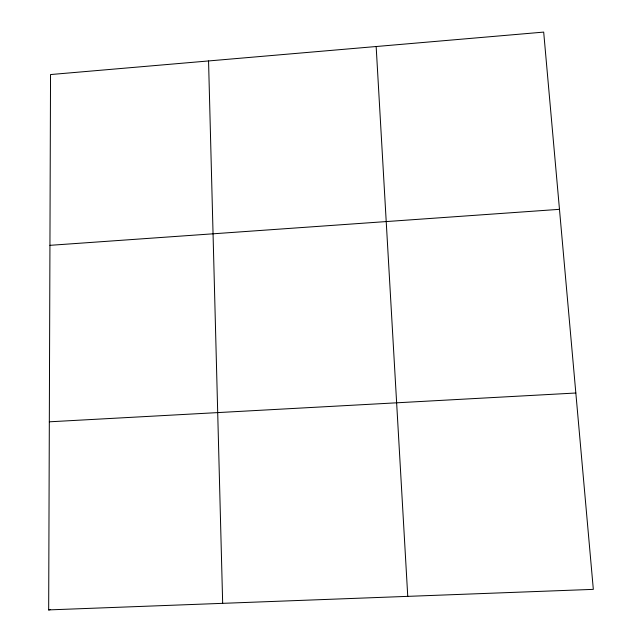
<?xml version="1.0" encoding="UTF-8"?>
<svg xmlns="http://www.w3.org/2000/svg" width="642" height="642" viewBox="0 0 642 642"><rect width="100%" height="100%" fill="white"/><g stroke="black" fill="none" stroke-linecap="round" stroke-linejoin="round"><path stroke-width="0.96" d="M48.672 609.9L50.533 74.552L543.686 32.1L593.328 589.364L48.672 609.9L50.566 609.523M49.94 245.332L559.471 209.332M49.33 421.81L575.834 393.008M376.156 46.521L407.758 596.362M208.554 60.95L222.67 603.344"/></g></svg>
